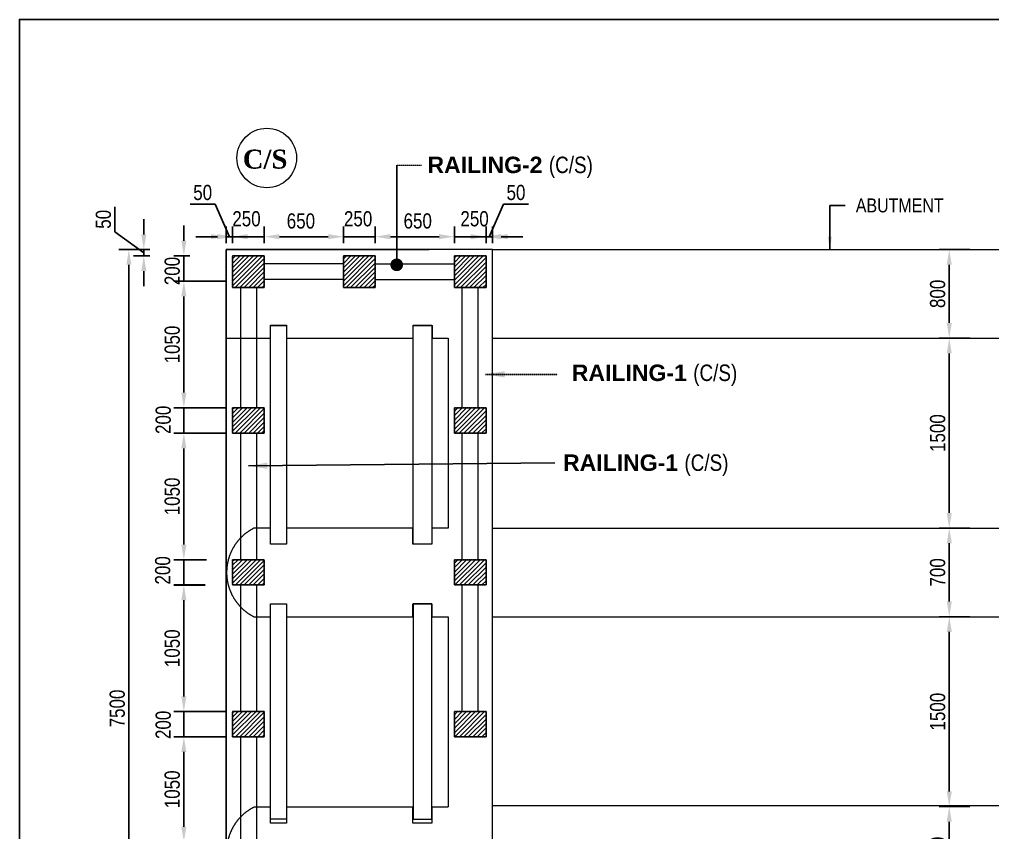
# Model space of a CAD drawing. Extents: x -119161 to 3778985, y -718511 to -30958.
# Drawn here: x 3561659 to 3569338, y -267241 to -260818 of the extents above; entities that cross this region are included whole.
import ezdxf

# ---------------------------------------------------------------- set-up
doc = ezdxf.new("R2010")
doc.units = 0
doc.header["$MEASUREMENT"] = 0
doc.linetypes.add('DASHED', pattern=[0.75, 0.5, -0.25])
doc.linetypes.add('DASHED2', pattern=[9.525, 6.35, -3.175])
doc.layers.get('0').update_dxf_attribs({"linetype": 'CONTINUOUS'})
doc.layers.get('DEFPOINTS').update_dxf_attribs({"linetype": 'CONTINUOUS'})
for name, color, linetype, lineweight in [('Dim', 7, 'CONTINUOUS', 9), ('Dimension', 8, 'CONTINUOUS', 18), ('Railing', 8, 'CONTINUOUS', 0)]:
    doc.layers.add(name, color=color, linetype=linetype, lineweight=lineweight)
doc.layers.add('DOTTED', color=240, linetype='DASHED2')
doc.layers.add('LINE', color=7, linetype='CONTINUOUS')
doc.styles.add('1-2', font='arial.ttf')
doc.styles.add('ARIAL', font='ARIALN.TTF')
doc.styles.add('DIM', font='isocp3.shx')
doc.styles.add('SH-T2', font='arial.ttf', dxfattribs={"width": 0.8})
doc.styles.add('style1', font='times.ttf')
doc.dimstyles.new('dim_50', dxfattribs={"dimtxt": 100, "dimasz": 100, "dimexe": 50, "dimexo": 30, "dimgap": 30, "dimtad": 1, "dimdec": 0, "dimzin": 0, "dimdsep": 46, "dimtxsty": 'DIM', "dimcen": 0.09, "dimclrd": 5, "dimclre": 5, "dimclrt": 7, "dimadec": 0, "dimazin": 0, "dimtfac": 1, "dimtdec": 0, "dimtmove": 0, "dimatfit": 3, "dimfxl": 1, "dimtolj": 1, "dimtzin": 0, "dimarcsym": 1})
doc.dimstyles.get("Standard").update_dxf_attribs({"dimtxt": 75, "dimasz": 75, "dimexe": 60, "dimexo": 60, "dimgap": 100, "dimtad": 1, "dimdec": 0, "dimzin": 0, "dimdsep": 46, "dimtxsty": 'style1', "dimcen": 0.09, "dimclrd": 5, "dimclre": 5, "dimadec": 0, "dimazin": 0, "dimtfac": 1, "dimtdec": 0, "dimtofl": 0, "dimtmove": 0, "dimatfit": 3, "dimfxl": 1, "dimtolj": 1, "dimtzin": 0, "dimarcsym": 0})
pattern_1 = [(45, (3563340.97, -264035.935), (-17.67767, 17.67767), [])]
pattern_2 = [(45, (3563340.97, -265235.768), (-17.67767, 17.67767), [])]
pattern_3 = [(45, (3563340.97, -266434.59), (-17.67767, 17.67767), [])]

# ---------------------------------------------------------------- blocks, each defined once
blk = doc.blocks.new('*D798')
at = {"layer": 'DEFPOINTS', "color": 0, "lineweight": -2}
for p in [(3569209.4, -262635.5), (3568996.9, -263335.6), (3569209.5, -263335.6)]:
    blk.add_point(p, dxfattribs=at)
at = {"layer": 'LINE', "color": 5, "lineweight": -2}
for p, q in [((3569159.4, -262635.5), (3568916.9, -262635.5)), ((3568996.9, -262755.5), (3568996.9, -263215.6)), ((3569159.5, -263335.6), (3568916.9, -263335.6))]:
    blk.add_line(p, q, dxfattribs=at)
for points in [[(3568976.9, -262755.5), (3569016.9, -262755.5), (3568996.9, -262635.5)], [(3568976.9, -263215.6), (3569016.9, -263215.6), (3568996.9, -263335.6)]]:
    blk.add_solid(points, dxfattribs=at)
at = {"layer": 'LINE', "color": 7, "insert": (3568905.6, -262985.5), "char_height": 120, "attachment_point": 5, "rotation": 90, "style": 'SH-T2'}
blk.add_mtext('\\A1;800', dxfattribs=at)
blk = doc.blocks.new('*D799')
at = {"layer": 'DEFPOINTS', "color": 0, "lineweight": -2}
for p in [(3569209.5, -263335.6), (3568996.9, -264835.5), (3569209.5, -264835.5)]:
    blk.add_point(p, dxfattribs=at)
at = {"layer": 'LINE', "color": 5, "lineweight": -2}
for p, q in [((3569159.5, -263335.6), (3568916.9, -263335.6)), ((3568996.9, -263455.6), (3568996.9, -264715.5)), ((3569159.5, -264835.5), (3568916.9, -264835.5))]:
    blk.add_line(p, q, dxfattribs=at)
for points in [[(3568976.9, -263455.6), (3569016.9, -263455.6), (3568996.9, -263335.6)], [(3568976.9, -264715.5), (3569016.9, -264715.5), (3568996.9, -264835.5)]]:
    blk.add_solid(points, dxfattribs=at)
at = {"layer": 'LINE', "color": 7, "insert": (3568905.6, -264085.6), "char_height": 120, "attachment_point": 5, "rotation": 90, "style": 'SH-T2'}
blk.add_mtext('\\A1;1500', dxfattribs=at)
blk = doc.blocks.new('*D800')
at = {"layer": 'DEFPOINTS', "color": 0, "lineweight": -2}
for p in [(3569209.4, -264835.5), (3568996.9, -265535.5), (3569209.5, -265535.5)]:
    blk.add_point(p, dxfattribs=at)
at = {"layer": 'LINE', "color": 5, "lineweight": -2}
for p, q in [((3569159.4, -264835.5), (3568916.9, -264835.5)), ((3568996.9, -264955.5), (3568996.9, -265415.5)), ((3569159.5, -265535.5), (3568916.9, -265535.5))]:
    blk.add_line(p, q, dxfattribs=at)
for points in [[(3568976.9, -264955.5), (3569016.9, -264955.5), (3568996.9, -264835.5)], [(3568976.9, -265415.5), (3569016.9, -265415.5), (3568996.9, -265535.5)]]:
    blk.add_solid(points, dxfattribs=at)
at = {"layer": 'LINE', "color": 7, "insert": (3568905.6, -265185.5), "char_height": 120, "attachment_point": 5, "rotation": 90, "style": 'SH-T2'}
blk.add_mtext('\\A1;700', dxfattribs=at)
blk = doc.blocks.new('*D801')
at = {"layer": 'DEFPOINTS', "color": 0, "lineweight": -2}
for p in [(3569209.4, -265535.5), (3568996.9, -267035.5), (3569209.5, -267035.5)]:
    blk.add_point(p, dxfattribs=at)
at = {"layer": 'LINE', "color": 5, "lineweight": -2}
for p, q in [((3569159.4, -265535.5), (3568916.9, -265535.5)), ((3568996.9, -265655.5), (3568996.9, -266915.5)), ((3569159.5, -267035.5), (3568916.9, -267035.5))]:
    blk.add_line(p, q, dxfattribs=at)
for points in [[(3568976.9, -265655.5), (3569016.9, -265655.5), (3568996.9, -265535.5)], [(3568976.9, -266915.5), (3569016.9, -266915.5), (3568996.9, -267035.5)]]:
    blk.add_solid(points, dxfattribs=at)
at = {"layer": 'LINE', "color": 7, "insert": (3568905.6, -266285.5), "char_height": 120, "attachment_point": 5, "rotation": 90, "style": 'SH-T2'}
blk.add_mtext('\\A1;1500', dxfattribs=at)
blk = doc.blocks.new('*D802')
at = {"layer": 'DEFPOINTS', "color": 0, "lineweight": -2}
for p in [(3569209.4, -267035.5), (3568996.8, -267735.6), (3569209.4, -267735.6)]:
    blk.add_point(p, dxfattribs=at)
at = {"layer": 'LINE', "color": 5, "lineweight": -2}
for p, q in [((3569159.4, -267035.5), (3568916.8, -267035.5)), ((3568996.8, -267155.5), (3568996.8, -267615.6)), ((3569159.4, -267735.6), (3568916.8, -267735.6))]:
    blk.add_line(p, q, dxfattribs=at)
for points in [[(3568976.8, -267155.5), (3569016.8, -267155.5), (3568996.8, -267035.5)], [(3568976.8, -267615.6), (3569016.8, -267615.6), (3568996.8, -267735.6)]]:
    blk.add_solid(points, dxfattribs=at)
at = {"layer": 'LINE', "color": 7, "insert": (3568905.6, -267385.5), "char_height": 120, "attachment_point": 5, "rotation": 90, "style": 'SH-T2'}
blk.add_mtext('\\A1;700', dxfattribs=at)
blk = doc.blocks.new('_Dot')
at = {"color": 0, "linetype": 'ByBlock', "lineweight": -2}
blk.add_line((-0.5, 0), (-1, 0), dxfattribs=at)
at = {"color": 0, "linetype": 'ByBlock', "const_width": 0.5}
blk.add_lwpolyline([(-0.25, 0, 1), (0.25, 0, 1)], format="xyb", close=True, dxfattribs=at)
blk = doc.blocks.new('*D803')
at = {"layer": 'DEFPOINTS', "color": 0, "lineweight": -2}
for p in [(3562956.2, -264085.9), (3563341, -264085.9), (3563174, -265085.9)]:
    blk.add_point(p, dxfattribs=at)
at = {"layer": 'LINE', "color": 5, "lineweight": -2}
for p, q in [((3563291, -264085.9), (3562876.2, -264085.9)), ((3562956.2, -264965.9), (3562956.2, -264205.9)), ((3563124, -265085.9), (3562876.2, -265085.9))]:
    blk.add_line(p, q, dxfattribs=at)
for points in [[(3562936.2, -264205.9), (3562976.2, -264205.9), (3562956.2, -264085.9)], [(3562936.2, -264965.9), (3562976.2, -264965.9), (3562956.2, -265085.9)]]:
    blk.add_solid(points, dxfattribs=at)
at = {"layer": 'LINE', "color": 7, "insert": (3562864.9, -264585.9), "char_height": 120, "attachment_point": 5, "rotation": 90, "style": 'SH-T2'}
blk.add_mtext('\\A1;1050', dxfattribs=at)
blk = doc.blocks.new('*D804')
at = {"layer": 'DEFPOINTS', "color": 0, "lineweight": -2}
for p in [(3562737.2, -262635.5), (3562640, -262685.5), (3562737.2, -262685.5)]:
    blk.add_point(p, dxfattribs=at)
at = {"layer": 'LINE', "color": 5, "lineweight": -2}
for p, q in [((3562412.7, -262495.3), (3562412.7, -262298.1)), ((3562640, -262515.5), (3562640, -262395.5)), ((3562640, -262660.5), (3562412.7, -262495.3)), ((3562687.2, -262635.5), (3562560, -262635.5)), ((3562640, -262635.5), (3562640, -262685.5)), ((3562640, -262635.5), (3562640, -262685.5)), ((3562687.2, -262685.5), (3562560, -262685.5)), ((3562640, -262805.5), (3562640, -262925.5))]:
    blk.add_line(p, q, dxfattribs=at)
for points in [[(3562620, -262515.5), (3562660, -262515.5), (3562640, -262635.5)], [(3562620, -262805.5), (3562660, -262805.5), (3562640, -262685.5)]]:
    blk.add_solid(points, dxfattribs=at)
at = {"layer": 'LINE', "color": 7, "insert": (3562321.5, -262396.7), "char_height": 120, "attachment_point": 5, "rotation": 90, "style": 'SH-T2'}
blk.add_mtext('\\A1;50', dxfattribs=at)
blk = doc.blocks.new('*D805')
at = {"layer": 'DEFPOINTS', "color": 0, "lineweight": -2}
for p in [(3562956.2, -265085.9), (3563184.9, -265085.9), (3563173.4, -265285.9)]:
    blk.add_point(p, dxfattribs=at)
at = {"layer": 'LINE', "color": 5, "lineweight": -2}
for p, q in [((3562956.2, -264965.9), (3562956.2, -264845.9)), ((3563134.9, -265085.9), (3562876.2, -265085.9)), ((3562956.2, -265285.9), (3562956.2, -265085.9)), ((3563123.4, -265285.9), (3562876.2, -265285.9)), ((3562956.2, -265405.9), (3562956.2, -265525.9))]:
    blk.add_line(p, q, dxfattribs=at)
for points in [[(3562936.2, -264965.9), (3562976.2, -264965.9), (3562956.2, -265085.9)], [(3562936.2, -265405.9), (3562976.2, -265405.9), (3562956.2, -265285.9)]]:
    blk.add_solid(points, dxfattribs=at)
at = {"layer": 'LINE', "color": 7, "insert": (3562789.6, -265169.6), "char_height": 120, "attachment_point": 5, "rotation": 90, "style": 'SH-T2'}
blk.add_mtext('\\A1;200', dxfattribs=at)
blk = doc.blocks.new('*D806')
at = {"layer": 'DEFPOINTS', "color": 0, "lineweight": -2}
for p in [(3563341, -262885.9), (3562956.2, -263885.9), (3563341, -263885.9)]:
    blk.add_point(p, dxfattribs=at)
at = {"layer": 'LINE', "color": 5, "lineweight": -2}
for p, q in [((3563291, -262885.9), (3562876.2, -262885.9)), ((3562956.2, -263005.9), (3562956.2, -263765.9)), ((3563291, -263885.9), (3562876.2, -263885.9))]:
    blk.add_line(p, q, dxfattribs=at)
for points in [[(3562936.2, -263005.9), (3562976.2, -263005.9), (3562956.2, -262885.9)], [(3562936.2, -263765.9), (3562976.2, -263765.9), (3562956.2, -263885.9)]]:
    blk.add_solid(points, dxfattribs=at)
at = {"layer": 'LINE', "color": 7, "insert": (3562864.9, -263385.9), "char_height": 120, "attachment_point": 5, "rotation": 90, "style": 'SH-T2'}
blk.add_mtext('\\A1;1050', dxfattribs=at)
blk = doc.blocks.new('*D858')
at = {"layer": 'DEFPOINTS', "color": 0, "lineweight": -2}
for p in [(3563341, -262533.9), (3563291, -262635.9), (3563341, -262635.4)]:
    blk.add_point(p, dxfattribs=at)
at = {"layer": 'LINE', "color": 5, "lineweight": -2}
for p, q in [((3563203.3, -262276.8), (3563006.1, -262276.8)), ((3563316, -262533.9), (3563203.3, -262276.8)), ((3563291, -262585.9), (3563291, -262453.9)), ((3563341, -262585.4), (3563341, -262453.9)), ((3563171, -262533.9), (3563051, -262533.9)), ((3563291, -262533.9), (3563341, -262533.9)), ((3563291, -262533.9), (3563341, -262533.9)), ((3563461, -262533.9), (3563581, -262533.9))]:
    blk.add_line(p, q, dxfattribs=at)
for points in [[(3563171, -262513.9), (3563171, -262553.9), (3563291, -262533.9)], [(3563461, -262513.9), (3563461, -262553.9), (3563341, -262533.9)]]:
    blk.add_solid(points, dxfattribs=at)
at = {"layer": 'LINE', "color": 7, "insert": (3563104.7, -262185.5), "char_height": 120, "attachment_point": 5, "style": 'SH-T2'}
blk.add_mtext('\\A1;50', dxfattribs=at)
blk = doc.blocks.new('*D859')
at = {"layer": 'DEFPOINTS', "color": 0, "lineweight": -2}
for p in [(3563173.4, -263885.9), (3562956.2, -264085.9), (3563184.9, -264085.9)]:
    blk.add_point(p, dxfattribs=at)
at = {"layer": 'LINE', "color": 5, "lineweight": -2}
for p, q in [((3562956.2, -263765.9), (3562956.2, -263645.9)), ((3563123.4, -263885.9), (3562876.2, -263885.9)), ((3562956.2, -263885.9), (3562956.2, -264085.9)), ((3563134.9, -264085.9), (3562876.2, -264085.9)), ((3562956.2, -264205.9), (3562956.2, -264325.9))]:
    blk.add_line(p, q, dxfattribs=at)
for points in [[(3562936.2, -263765.9), (3562976.2, -263765.9), (3562956.2, -263885.9)], [(3562936.2, -264205.9), (3562976.2, -264205.9), (3562956.2, -264085.9)]]:
    blk.add_solid(points, dxfattribs=at)
at = {"layer": 'LINE', "color": 7, "insert": (3562793.8, -263980.7), "char_height": 120, "attachment_point": 5, "rotation": 90, "style": 'SH-T2'}
blk.add_mtext('\\A1;200', dxfattribs=at)
blk = doc.blocks.new('*D860')
at = {"layer": 'DEFPOINTS', "color": 0, "lineweight": -2}
for p in [(3563174, -265284.8), (3562956.2, -266284.8), (3563341, -266284.8)]:
    blk.add_point(p, dxfattribs=at)
at = {"layer": 'LINE', "color": 5, "lineweight": -2}
for p, q in [((3563124, -265284.8), (3562876.2, -265284.8)), ((3562956.2, -265404.8), (3562956.2, -266164.8)), ((3563291, -266284.8), (3562876.2, -266284.8))]:
    blk.add_line(p, q, dxfattribs=at)
for points in [[(3562936.2, -265404.8), (3562976.2, -265404.8), (3562956.2, -265284.8)], [(3562936.2, -266164.8), (3562976.2, -266164.8), (3562956.2, -266284.8)]]:
    blk.add_solid(points, dxfattribs=at)
at = {"layer": 'LINE', "color": 7, "insert": (3562864.9, -265784.8), "char_height": 120, "attachment_point": 5, "rotation": 90, "style": 'SH-T2'}
blk.add_mtext('\\A1;1050', dxfattribs=at)
blk = doc.blocks.new('*D862')
at = {"layer": 'DEFPOINTS', "color": 0, "lineweight": -2}
for p in [(3562956.2, -266284.8), (3563184.9, -266284.8), (3563173.4, -266484.8)]:
    blk.add_point(p, dxfattribs=at)
at = {"layer": 'LINE', "color": 5, "lineweight": -2}
for p, q in [((3562956.2, -266164.8), (3562956.2, -266044.8)), ((3563134.9, -266284.8), (3562876.2, -266284.8)), ((3562956.2, -266484.8), (3562956.2, -266284.8)), ((3563123.4, -266484.8), (3562876.2, -266484.8)), ((3562956.2, -266604.8), (3562956.2, -266724.8))]:
    blk.add_line(p, q, dxfattribs=at)
for points in [[(3562936.2, -266164.8), (3562976.2, -266164.8), (3562956.2, -266284.8)], [(3562936.2, -266604.8), (3562976.2, -266604.8), (3562956.2, -266484.8)]]:
    blk.add_solid(points, dxfattribs=at)
at = {"layer": 'LINE', "color": 7, "insert": (3562793.8, -266390), "char_height": 120, "attachment_point": 5, "rotation": 90, "style": 'SH-T2'}
blk.add_mtext('\\A1;200', dxfattribs=at)
blk = doc.blocks.new('*D864')
at = {"layer": 'DEFPOINTS', "color": 0, "lineweight": -2}
for p in [(3563341, -262533.9), (3563341, -262635.4), (3563591, -262635.9)]:
    blk.add_point(p, dxfattribs=at)
at = {"layer": 'LINE', "color": 5, "lineweight": -2}
for p, q in [((3563341, -262585.4), (3563341, -262453.9)), ((3563591, -262585.9), (3563591, -262453.9)), ((3563221, -262533.9), (3563101, -262533.9)), ((3563591, -262533.9), (3563341, -262533.9)), ((3563711, -262533.9), (3563831, -262533.9))]:
    blk.add_line(p, q, dxfattribs=at)
for points in [[(3563221, -262513.9), (3563221, -262553.9), (3563341, -262533.9)], [(3563711, -262513.9), (3563711, -262553.9), (3563591, -262533.9)]]:
    blk.add_solid(points, dxfattribs=at)
at = {"layer": 'LINE', "color": 7, "insert": (3563450.5, -262393.2), "char_height": 120, "attachment_point": 5, "style": 'SH-T2'}
blk.add_mtext('\\A1;250', dxfattribs=at)
blk = doc.blocks.new('*D865')
at = {"layer": 'DEFPOINTS', "color": 0, "lineweight": -2}
for p in [(3564216, -262533.9), (3563591, -262635.9), (3564216, -262635.9)]:
    blk.add_point(p, dxfattribs=at)
at = {"layer": 'LINE', "color": 5, "lineweight": -2}
for p, q in [((3563591, -262585.9), (3563591, -262453.9)), ((3564216, -262585.9), (3564216, -262453.9)), ((3563711, -262533.9), (3564096, -262533.9))]:
    blk.add_line(p, q, dxfattribs=at)
for points in [[(3563711, -262513.9), (3563711, -262553.9), (3563591, -262533.9)], [(3564096, -262513.9), (3564096, -262553.9), (3564216, -262533.9)]]:
    blk.add_solid(points, dxfattribs=at)
at = {"layer": 'LINE', "color": 7, "insert": (3563879.9, -262410.4), "char_height": 120, "attachment_point": 5, "style": 'SH-T2'}
blk.add_mtext('\\A1;650', dxfattribs=at)
blk = doc.blocks.new('*D866')
at = {"layer": 'DEFPOINTS', "color": 0, "lineweight": -2}
for p in [(3564466, -262533.9), (3564216, -262635.9), (3564466, -262635.9)]:
    blk.add_point(p, dxfattribs=at)
at = {"layer": 'LINE', "color": 5, "lineweight": -2}
for p, q in [((3564216, -262585.9), (3564216, -262453.9)), ((3564466, -262585.9), (3564466, -262453.9)), ((3564096, -262533.9), (3563976, -262533.9)), ((3564216, -262533.9), (3564466, -262533.9)), ((3564586, -262533.9), (3564706, -262533.9))]:
    blk.add_line(p, q, dxfattribs=at)
for points in [[(3564096, -262513.9), (3564096, -262553.9), (3564216, -262533.9)], [(3564586, -262513.9), (3564586, -262553.9), (3564466, -262533.9)]]:
    blk.add_solid(points, dxfattribs=at)
at = {"layer": 'LINE', "color": 7, "insert": (3564331.4, -262393.2), "char_height": 120, "attachment_point": 5, "style": 'SH-T2'}
blk.add_mtext('\\A1;250', dxfattribs=at)
blk = doc.blocks.new('*D867')
at = {"layer": 'DEFPOINTS', "color": 0, "lineweight": -2}
for p in [(3564466, -262533.9), (3564466, -262635.4), (3565091, -262635.9)]:
    blk.add_point(p, dxfattribs=at)
at = {"layer": 'LINE', "color": 5, "lineweight": -2}
for p, q in [((3564466, -262585.4), (3564466, -262453.9)), ((3565091, -262585.9), (3565091, -262453.9)), ((3564971, -262533.9), (3564586, -262533.9))]:
    blk.add_line(p, q, dxfattribs=at)
for points in [[(3564586, -262513.9), (3564586, -262553.9), (3564466, -262533.9)], [(3564971, -262513.9), (3564971, -262553.9), (3565091, -262533.9)]]:
    blk.add_solid(points, dxfattribs=at)
at = {"layer": 'LINE', "color": 7, "insert": (3564802, -262410.4), "char_height": 120, "attachment_point": 5, "style": 'SH-T2'}
blk.add_mtext('\\A1;650', dxfattribs=at)
blk = doc.blocks.new('*D868')
at = {"layer": 'DEFPOINTS', "color": 0, "lineweight": -2}
for p in [(3565091, -262533.9), (3565091, -262635.9), (3565341, -262635.9)]:
    blk.add_point(p, dxfattribs=at)
at = {"layer": 'LINE', "color": 5, "lineweight": -2}
for p, q in [((3565091, -262585.9), (3565091, -262453.9)), ((3565341, -262585.9), (3565341, -262453.9)), ((3564971, -262533.9), (3564851, -262533.9)), ((3565341, -262533.9), (3565091, -262533.9)), ((3565461, -262533.9), (3565581, -262533.9))]:
    blk.add_line(p, q, dxfattribs=at)
for points in [[(3564971, -262513.9), (3564971, -262553.9), (3565091, -262533.9)], [(3565461, -262513.9), (3565461, -262553.9), (3565341, -262533.9)]]:
    blk.add_solid(points, dxfattribs=at)
at = {"layer": 'LINE', "color": 7, "insert": (3565250.5, -262393.2), "char_height": 120, "attachment_point": 5, "style": 'SH-T2'}
blk.add_mtext('\\A1;250', dxfattribs=at)
blk = doc.blocks.new('*D869')
at = {"layer": 'DEFPOINTS', "color": 0, "lineweight": -2}
for p in [(3565341, -262533.9), (3565341, -262635.4), (3565391, -262635.9)]:
    blk.add_point(p, dxfattribs=at)
at = {"layer": 'LINE', "color": 5, "lineweight": -2}
for p, q in [((3565366, -262533.9), (3565478.7, -262276.8)), ((3565478.7, -262276.8), (3565675.9, -262276.8)), ((3565341, -262585.4), (3565341, -262453.9)), ((3565391, -262585.9), (3565391, -262453.9)), ((3565221, -262533.9), (3565101, -262533.9)), ((3565391, -262533.9), (3565341, -262533.9)), ((3565391, -262533.9), (3565341, -262533.9)), ((3565511, -262533.9), (3565631, -262533.9))]:
    blk.add_line(p, q, dxfattribs=at)
for points in [[(3565221, -262513.9), (3565221, -262553.9), (3565341, -262533.9)], [(3565511, -262513.9), (3565511, -262553.9), (3565391, -262533.9)]]:
    blk.add_solid(points, dxfattribs=at)
at = {"layer": 'LINE', "color": 7, "insert": (3565577.3, -262185.5), "char_height": 120, "attachment_point": 5, "style": 'SH-T2'}
blk.add_mtext('\\A1;50', dxfattribs=at)
blk = doc.blocks.new('*D884')
at = {"layer": 'DEFPOINTS', "color": 0, "lineweight": -2}
for p in [(3562956.2, -262685.8), (3563053.4, -262685.8), (3563053.4, -262885.9)]:
    blk.add_point(p, dxfattribs=at)
at = {"layer": 'LINE', "color": 5, "lineweight": -2}
for p, q in [((3562956.2, -262565.8), (3562956.2, -262445.8)), ((3563003.4, -262685.8), (3562876.2, -262685.8)), ((3562956.2, -262885.9), (3562956.2, -262685.8)), ((3563003.4, -262885.9), (3562876.2, -262885.9)), ((3562956.2, -263005.9), (3562956.2, -263125.9))]:
    blk.add_line(p, q, dxfattribs=at)
for points in [[(3562936.2, -262565.8), (3562976.2, -262565.8), (3562956.2, -262685.8)], [(3562936.2, -263005.9), (3562976.2, -263005.9), (3562956.2, -262885.9)]]:
    blk.add_solid(points, dxfattribs=at)
at = {"layer": 'LINE', "color": 7, "insert": (3562864.9, -262805.2), "char_height": 120, "attachment_point": 5, "rotation": 90, "style": 'SH-T2'}
blk.add_mtext('\\A1;200', dxfattribs=at)
blk = doc.blocks.new('*D889')
at = {"layer": 'DEFPOINTS', "color": 0, "lineweight": -2}
for p in [(3562522.2, -262635.5), (3562640, -262635.5), (3563340.9, -269885.6)]:
    blk.add_point(p, dxfattribs=at)
at = {"layer": 'LINE', "color": 5, "lineweight": -2}
for p, q in [((3562590, -262635.5), (3562442.2, -262635.5)), ((3562522.2, -269765.6), (3562522.2, -262755.5)), ((3563290.9, -269885.6), (3562442.2, -269885.6))]:
    blk.add_line(p, q, dxfattribs=at)
for points in [[(3562502.2, -262755.5), (3562542.2, -262755.5), (3562522.2, -262635.5)], [(3562502.2, -269765.6), (3562542.2, -269765.6), (3562522.2, -269885.6)]]:
    blk.add_solid(points, dxfattribs=at)
at = {"layer": 'LINE', "color": 7, "insert": (3562431, -266260.5), "char_height": 120, "attachment_point": 5, "rotation": 90, "style": 'SH-T2'}
blk.add_mtext('\\A1;7500', dxfattribs=at)
blk = doc.blocks.new('*D892')
at = {"layer": 'DEFPOINTS', "color": 0, "lineweight": -2}
for p in [(3562956.2, -266483.6), (3563340.9, -266483.6), (3563341, -267314.4)]:
    blk.add_point(p, dxfattribs=at)
at = {"layer": 'LINE', "color": 5, "lineweight": -2}
for p, q in [((3563290.9, -266483.6), (3562876.2, -266483.6)), ((3562956.2, -267194.4), (3562956.2, -266603.6)), ((3563291, -267314.4), (3562876.2, -267314.4))]:
    blk.add_line(p, q, dxfattribs=at)
for points in [[(3562936.2, -266603.6), (3562976.2, -266603.6), (3562956.2, -266483.6)], [(3562936.2, -267194.4), (3562976.2, -267194.4), (3562956.2, -267314.4)]]:
    blk.add_solid(points, dxfattribs=at)
at = {"layer": 'LINE', "color": 7, "insert": (3562864.9, -266899), "char_height": 120, "attachment_point": 5, "rotation": 90, "style": 'SH-T2'}
blk.add_mtext('\\A1;1050', dxfattribs=at)

msp = doc.modelspace()

# ---------------------------------------------------------------- hatches: boundary and pattern name
at = {"layer": 'LINE'}
h = msp.add_hatch(dxfattribs=at)
h.set_pattern_fill('ANSI31', color=5, scale=200, style=0)
h.set_pattern_definition([(45, (3563365.97, -262860.935), (-17.6777, 17.6777), [])])
h.paths.add_polyline_path([(3563341, -262935.9), (3563591, -262935.9), (3563591, -262685.9), (3563341, -262685.9)])
h = msp.add_hatch(dxfattribs=at)
h.set_pattern_fill('ANSI31', color=5, scale=200, style=0)
h.set_pattern_definition([(45, (3564240.97, -262860.935), (-17.6777, 17.6777), [])])
h.paths.add_polyline_path([(3564216, -262935.9), (3564466, -262935.9), (3564466, -262685.9), (3564216, -262685.9)])
h = msp.add_hatch(dxfattribs=at)
h.set_pattern_fill('ANSI31', color=5, scale=200, style=0)
h.set_pattern_definition([(45, (3563340.97, -262860.935), (-17.67767, 17.67767), [])])
h.paths.add_polyline_path([(3565091, -262685.9), (3565091, -262935.9), (3565341, -262935.9), (3565341, -262685.9)])
h = msp.add_hatch(dxfattribs=at)
h.set_pattern_fill('ANSI31', color=5, scale=200, style=0)
h.set_pattern_definition(pattern_1)
h.paths.add_polyline_path([(3563591, -264085.9), (3563591, -263885.9), (3563341, -263885.9), (3563341, -264085.9)])
h = msp.add_hatch(dxfattribs=at)
h.set_pattern_fill('ANSI31', color=5, scale=200, style=0)
h.set_pattern_definition(pattern_1)
h.paths.add_polyline_path([(3565091, -263885.9), (3565091, -264085.9), (3565341, -264085.9), (3565341, -263885.9)])
h = msp.add_hatch(dxfattribs=at)
h.set_pattern_fill('ANSI31', color=5, scale=200, style=0)
h.set_pattern_definition(pattern_2)
h.paths.add_polyline_path([(3563591, -265284.8), (3563591, -265085.9), (3563341, -265085.9), (3563341, -265284.8)])
h = msp.add_hatch(dxfattribs=at)
h.set_pattern_fill('ANSI31', color=5, scale=200, style=0)
h.set_pattern_definition(pattern_2)
h.paths.add_polyline_path([(3565091, -265085.9), (3565091, -265284.8), (3565341, -265284.8), (3565341, -265085.9)])
h = msp.add_hatch(dxfattribs=at)
h.set_pattern_fill('ANSI31', color=5, scale=200, style=0)
h.set_pattern_definition(pattern_3)
h.paths.add_polyline_path([(3563591, -266483.6), (3563591, -266284.8), (3563341, -266284.8), (3563341, -266483.6)])
h = msp.add_hatch(dxfattribs=at)
h.set_pattern_fill('ANSI31', color=5, scale=200, style=0)
h.set_pattern_definition(pattern_3)
h.paths.add_polyline_path([(3565091, -266284.8), (3565091, -266483.6), (3565341, -266483.6), (3565341, -266284.8)])

# ---------------------------------------------------------------- linework, layer by layer
at = {"color": 5, "linetype": 'DASHED'}
for p, q in [((3563291, -262635.9), (3563291.1, -267735.6)), ((3563591, -262685.9), (3563591, -262810.9)), ((3563341, -262935.9), (3563591, -262935.9)), ((3563341, -262935.9), (3563466, -262935.9)), ((3565091, -262935.9), (3565341, -262935.9)), ((3565216, -262935.9), (3565341, -262935.9))]:
    msp.add_line(p, q, dxfattribs=at)
at = {"color": 7, "elevation": 0}
msp.add_lwpolyline([(3564893.1, -262635.4), (3563291, -262635.4)], dxfattribs=at)
at = {"linetype": 'DASHED', "lineweight": 9, "ltscale": 3, "elevation": 0}
for points in [[(3563591, -262935.9), (3563341, -262935.9), (3563341, -262685.9), (3563591, -262685.9)], [(3564466, -262935.9), (3564216, -262935.9), (3564216, -262685.9), (3564466, -262685.9)], [(3565091, -262935.9), (3565341, -262935.9), (3565341, -262685.9), (3565091, -262685.9)], [(3563591, -264085.9), (3563341, -264085.9), (3563341, -263885.9), (3563591, -263885.9)], [(3565091, -264085.9), (3565341, -264085.9), (3565341, -263885.9), (3565091, -263885.9)], [(3563591, -265284.8), (3563341, -265284.8), (3563341, -265085.9), (3563591, -265085.9)], [(3565091, -265284.8), (3565341, -265284.8), (3565341, -265085.9), (3565091, -265085.9)], [(3563591, -266483.6), (3563341, -266483.6), (3563341, -266284.8), (3563591, -266284.8)], [(3565091, -266483.6), (3565341, -266483.6), (3565341, -266284.8), (3565091, -266284.8)]]:
    msp.add_lwpolyline(points, close=True, dxfattribs=at)
at = {"layer": 'Dim', "linetype": 'DASHED', "lineweight": 9, "ltscale": 3, "elevation": 0}
msp.add_lwpolyline([(3564636.3, -262656.3), (3564636.3, -261968.1), (3564832.7, -261968.1)], dxfattribs=at)
at = {"layer": 'Dim', "color": 7, "ltscale": 500, "elevation": 0}
for points in [[(3564216, -262748.4), (3563591, -262748.4)], [(3564466, -262748.4), (3565091, -262748.4)], [(3564216, -262873.4), (3563591, -262873.4)], [(3564466, -262873.4), (3565091, -262873.4)], [(3563403.5, -262935.9), (3563403.5, -263885.9)], [(3563528.5, -262935.9), (3563528.5, -263885.9)], [(3565153.5, -263885.9), (3565153.5, -262935.9)], [(3565278.5, -263885.9), (3565278.5, -262935.9)], [(3563403.5, -264085.9), (3563403.5, -265085.9)], [(3563528.5, -264085.9), (3563528.5, -265085.9)], [(3565153.5, -265085.9), (3565153.5, -264085.9)], [(3565278.5, -265085.9), (3565278.5, -264085.9)], [(3563403.5, -265284.8), (3563403.5, -266284.8)], [(3563528.5, -265284.8), (3563528.5, -266284.8)], [(3565153.5, -266284.8), (3565153.5, -265284.8)], [(3565278.5, -266284.8), (3565278.5, -265284.8)], [(3563403.5, -266483.6), (3563403.5, -267317.9)], [(3563528.5, -266483.6), (3563528.5, -267317.9)]]:
    msp.add_lwpolyline(points, dxfattribs=at)
at = {"layer": 'Dim', "color": 0, "ltscale": 50}
msp.add_circle((3563610.5, -261912.4), 235.2, dxfattribs=at)
at = {"layer": 'DOTTED', "color": 0, "linetype": 'DASHED', "lineweight": 20, "ltscale": 1000000.0}
for p, q in [((3565391.2, -262635.5), (3571090.9, -262635.5)), ((3565391.2, -264835.5), (3571390.7, -264835.5)), ((3565391.2, -265535.5), (3571388.8, -265535.5)), ((3565391.2, -267027.1), (3571390.7, -267027.1))]:
    msp.add_line(p, q, dxfattribs=at)
at = {"layer": 'DOTTED', "color": 0, "linetype": 'DASHED', "lineweight": 20, "ltscale": 1000000.0, "elevation": 0}
msp.add_lwpolyline([(3565391.2, -263335.6), (3571390.7, -263335.5)], dxfattribs=at)
at = {"layer": 'LINE'}
msp.add_line((3564636.3, -261968.1), (3564636.3, -262756.3), dxfattribs=at)
at = {"layer": 'LINE', "color": 8, "linetype": 'DASHED2', "lineweight": 18, "ltscale": 2000}
for p, q in [((3565391, -262635.9), (3563290.8, -262635.9)), ((3563290.8, -262635.9), (3563290.8, -263336)), ((3565391, -269946.5), (3565391, -262635.9)), ((3563640.8, -263336), (3563640.8, -263234.5)), ((3563640.8, -263234.5), (3563765.8, -263234.5)), ((3563765.8, -263234.5), (3563765.8, -263336)), ((3564765.8, -263336), (3564765.8, -263234.5)), ((3564765.8, -263234.5), (3564916, -263234.5)), ((3564916, -263234.5), (3564916, -263336)), ((3563290.8, -263336), (3563640.8, -263336)), ((3563765.8, -263336), (3564765.8, -263336)), ((3564916, -263336), (3565041, -263336)), ((3565041, -263336), (3565041.6, -264836)), ((3563640.8, -264836), (3563510.2, -264836)), ((3563640.8, -264962.7), (3563640.8, -264836)), ((3564763.8, -264836), (3563765.8, -264836)), ((3563765.8, -264836), (3563765.8, -264962.7)), ((3564763.8, -264961.9), (3564763.8, -264836)), ((3565041.6, -264836), (3564913.8, -264836)), ((3564913.8, -264836), (3564913.8, -264961.9)), ((3563765.8, -264962.7), (3563640.8, -264962.7)), ((3564913.8, -264961.9), (3564763.8, -264961.9)), ((3563641.1, -265536), (3563641.1, -265434.5)), ((3563641.1, -265434.5), (3563766.1, -265434.5)), ((3563766.1, -265434.5), (3563766.1, -265536)), ((3564763.8, -265536), (3564763.8, -265434.5)), ((3564763.8, -265434.5), (3564913.8, -265434.5)), ((3564913.8, -265434.5), (3564913.8, -265536)), ((3563509.6, -265536), (3563641.1, -265536)), ((3563766.1, -265536), (3564763.8, -265536)), ((3564913.8, -265536), (3565041.9, -265535.9)), ((3565041.9, -265535.9), (3565042.6, -267036.1)), ((3563640.8, -267040), (3563510.2, -267040)), ((3563640.8, -267166.8), (3563640.8, -267040)), ((3564763.8, -267040), (3563765.8, -267040)), ((3563765.8, -267040), (3563765.8, -267166.8)), ((3564763.8, -267166), (3564763.8, -267040)), ((3565041.6, -267040), (3564913.8, -267040)), ((3564913.8, -267040), (3564913.8, -267166)), ((3563765.8, -267166.8), (3563640.8, -267166.8)), ((3564913.8, -267166), (3564763.8, -267166))]:
    msp.add_line(p, q, dxfattribs=at)
at = {"layer": 'LINE', "color": 8, "lineweight": 18}
for p, q in [((3563641, -263335.6), (3563641, -263234.1)), ((3563641.3, -265535.5), (3563641.3, -265434.1))]:
    msp.add_line(p, q, dxfattribs=at)
at = {"layer": 'LINE', "linetype": 'DASHED2', "lineweight": 18, "ltscale": 2000}
for p, q in [((3563641.3, -265434.1), (3563766.3, -265434.1)), ((3563766.3, -265434.1), (3563766.3, -265535.5)), ((3564764, -265535.5), (3564764, -265434.1)), ((3564764, -265434.1), (3564914, -265434.1)), ((3564914, -265434.1), (3564914, -265535.5))]:
    msp.add_line(p, q, dxfattribs=at)
at = {"layer": 'LINE'}
msp.add_lwpolyline([(3590511.1, -281220.7), (3561658.8, -281220.7), (3561658.8, -260818), (3590511.1, -260818)], close=True, dxfattribs=at)
at = {"layer": 'LINE', "color": 8, "linetype": 'DASHED2', "lineweight": 18, "ltscale": 2000, "elevation": 0}
for points in [[(3563641, -263234.1), (3563766, -263234.1), (3563766, -264962.3), (3563641, -264962.3)], [(3564766, -263234.1), (3564914, -263234.1), (3564914, -264961.5), (3564766, -264961.5)], [(3563641.3, -265434.1), (3563766, -265434.1), (3563766, -267135.6), (3563641.3, -267135.6)], [(3564766.2, -267135.6), (3564914, -267135.6), (3564914, -265434.1), (3564766.2, -265434.1)]]:
    msp.add_lwpolyline(points, close=True, dxfattribs=at)
at = {"layer": 'LINE', "color": 8, "linetype": 'DASHED2', "lineweight": 18, "ltscale": 2000}
for centre in [(3563685.1, -265186.1), (3563685.1, -267390.2)]:
    msp.add_arc(centre, 391.4, 116.54454, 243.34951, dxfattribs=at)
at = {"layer": 'Railing', "color": 7, "ltscale": 500, "elevation": 0}
for points in [[(3563341, -262935.9), (3563591, -262935.9), (3563591, -262685.9), (3563341, -262685.9)], [(3564216, -262935.9), (3564466, -262935.9), (3564466, -262685.9), (3564216, -262685.9)], [(3565341, -262935.9), (3565091, -262935.9), (3565091, -262685.9), (3565341, -262685.9)], [(3563341, -264085.9), (3563591, -264085.9), (3563591, -263885.9), (3563341, -263885.9)], [(3565341, -264085.9), (3565091, -264085.9), (3565091, -263885.9), (3565341, -263885.9)], [(3563341, -265284.8), (3563591, -265284.8), (3563591, -265085.9), (3563341, -265085.9)], [(3565341, -265284.8), (3565091, -265284.8), (3565091, -265085.9), (3565341, -265085.9)], [(3563341, -266483.6), (3563591, -266483.6), (3563591, -266284.8), (3563341, -266284.8)], [(3565341, -266483.6), (3565091, -266483.6), (3565091, -266284.8), (3565341, -266284.8)]]:
    msp.add_lwpolyline(points, close=True, dxfattribs=at)

# ---------------------------------------------------------------- block references
at = {"layer": 'Dim', "linetype": 'DASHED', "lineweight": 9, "ltscale": 3, "xscale": 100, "yscale": 100, "zscale": 100, "rotation": 270}
msp.add_blockref('_Dot', (3564636.3, -262756.3), dxfattribs=at)

# ---------------------------------------------------------------- texts
at = {"layer": 'Dimension', "color": 1, "lineweight": 13, "ltscale": 2, "insert": (3563597.4, -261922.5), "char_height": 150, "attachment_point": 5, "style": '1-2'}
msp.add_mtext('{\\fTimes New Roman|b1|i0|c0|p18;C/S}', dxfattribs=at)
at = {"layer": 'LINE', "color": 4, "attachment_point": 5, "style": 'ARIAL'}
for s, insert, char_height, width in [('{\\fArial|b1|i0|c0|p34;RAILING-2 }(C/S)', (3565531.5, -261986.3), 130, 2453.389), ('{\\C7;ABUTMENT}', (3568605.9, -262287.5), 110, 1697.594), ('{\\fArial|b1|i0|c0|p34;RAILING-1 }(C/S)', (3566670.7, -263628.5), 130, 1697.594), ('{\\fArial|b1|i0|c0|p34;RAILING-1 }(C/S)', (3566601.5, -264338.6), 130, 1697.594)]:
    msp.add_mtext(s, dxfattribs=dict(at, insert=insert, char_height=char_height, width=width))

# ---------------------------------------------------------------- dimensions: what is measured, and where the dimension line sits
at = {"layer": 'LINE', "color": 0}
for base, p1, p2, text, override, picture, middle in [((3563341, -262533.9), (3563291, -262635.9), (3563341, -262635.4), '50', {"dimtxt": 120, "dimasz": 120, "dimexe": 80, "dimexo": 50, "dimtxsty": 'SH-T2', "dimtmove": 1}, '*D858', (3563173.3, -262276.8)), ((3564216, -262533.9), (3563591, -262635.9), (3564216, -262635.9), '650', {"dimtxt": 120, "dimasz": 120, "dimexe": 80, "dimexo": 50, "dimtxsty": 'SH-T2', "dimtmove": 2}, '*D865', (3563879.9, -262410.4)), ((3564466, -262533.9), (3564216, -262635.9), (3564466, -262635.9), '250', {"dimtxt": 120, "dimasz": 120, "dimexe": 80, "dimexo": 50, "dimtxsty": 'SH-T2', "dimtmove": 2}, '*D866', (3564331.4, -262393.2))]:
    dim = msp.add_linear_dim(base=base, p1=p1, p2=p2, text=text, dimstyle='dim_50', override=override, dxfattribs=at)
    dim.commit()
    dim.dimension.update_dxf_attribs({"geometry": picture, "text_midpoint": middle, "dimtype": 160})
for base, p1, p2, angle, text, override, picture, middle in [((3565341, -262533.9), (3565391, -262635.9), (3565341, -262635.4), 180, '50', {"dimtxt": 120, "dimasz": 120, "dimexe": 80, "dimexo": 50, "dimtxsty": 'SH-T2', "dimtmove": 1}, '*D869', (3565508.7, -262276.8)), ((3562640, -262685.5), (3562737.2, -262635.5), (3562737.2, -262685.5), 90, '50', {"dimtxt": 120, "dimasz": 120, "dimexe": 80, "dimexo": 50, "dimtxsty": 'SH-T2', "dimtmove": 1}, '*D804', (3562412.7, -262465.3)), ((3564466, -262533.9), (3565091, -262635.9), (3564466, -262635.4), 180, '650', {"dimtxt": 120, "dimasz": 120, "dimexe": 80, "dimexo": 50, "dimtxsty": 'SH-T2', "dimtmove": 2}, '*D867', (3564802, -262410.4))]:
    dim = msp.add_linear_dim(base=base, p1=p1, p2=p2, angle=angle, text=text, dimstyle='dim_50', override=override, dxfattribs=at)
    dim.commit()
    dim.dimension.update_dxf_attribs({"geometry": picture, "text_midpoint": middle, "dimtype": 160})
for base, p1, p2, angle, override, picture, middle in [((3563341, -262533.9), (3563591, -262635.9), (3563341, -262635.4), 180, {"dimtxt": 120, "dimasz": 120, "dimexe": 80, "dimexo": 50, "dimtxsty": 'SH-T2', "dimtmove": 2}, '*D864', (3563450.5, -262393.2)), ((3565091, -262533.9), (3565341, -262635.9), (3565091, -262635.9), 180, {"dimtxt": 120, "dimasz": 120, "dimexe": 80, "dimexo": 50, "dimtxsty": 'SH-T2', "dimtmove": 2}, '*D868', (3565250.5, -262393.2)), ((3562956.2, -262685.8), (3563053.4, -262885.9), (3563053.4, -262685.8), 270, {"dimtxt": 120, "dimasz": 120, "dimexe": 80, "dimexo": 50, "dimtxsty": 'SH-T2', "dimtmove": 1}, '*D884', (3562956.2, -262805.2)), ((3562956.2, -264085.9), (3563173.4, -263885.9), (3563184.9, -264085.9), 270, {"dimtxt": 120, "dimasz": 120, "dimexe": 80, "dimexo": 50, "dimtxsty": 'SH-T2', "dimtmove": 2}, '*D859', (3562793.8, -263980.7)), ((3562956.2, -265085.9), (3563173.4, -265285.9), (3563184.9, -265085.9), 90, {"dimtxt": 120, "dimasz": 120, "dimexe": 80, "dimexo": 50, "dimtxsty": 'SH-T2', "dimtmove": 2}, '*D805', (3562789.6, -265169.6)), ((3562956.2, -266284.8), (3563173.4, -266484.8), (3563184.9, -266284.8), 90, {"dimtxt": 120, "dimasz": 120, "dimexe": 80, "dimexo": 50, "dimtxsty": 'SH-T2', "dimtmove": 2}, '*D862', (3562793.8, -266390))]:
    dim = msp.add_linear_dim(base=base, p1=p1, p2=p2, angle=angle, dimstyle='dim_50', override=override, dxfattribs=at)
    dim.commit()
    dim.dimension.update_dxf_attribs({"geometry": picture, "text_midpoint": middle, "dimtype": 160})
for base, p1, p2, angle, text, picture, middle in [((3562522.2, -262635.5), (3563340.9, -269885.6), (3562640, -262635.5), 90, '7500', '*D889', (3562431, -266260.5)), ((3568996.9, -263335.6), (3569209.4, -262635.5), (3569209.5, -263335.6), 90, '800', '*D798', (3568905.6, -262985.5)), ((3562956.2, -263885.9), (3563341, -262885.9), (3563341, -263885.9), 90, '1050', '*D806', (3562864.9, -263385.9)), ((3562956.2, -264085.9), (3563174, -265085.9), (3563341, -264085.9), 270, '1050', '*D803', (3562864.9, -264585.9)), ((3568996.9, -265535.5), (3569209.4, -264835.5), (3569209.5, -265535.5), 90, '700', '*D800', (3568905.6, -265185.5)), ((3562956.2, -266284.8), (3563174, -265284.8), (3563341, -266284.8), 90, '1050', '*D860', (3562864.9, -265784.8)), ((3562956.2, -266483.6), (3563341, -267314.4), (3563340.9, -266483.6), 270, '1050', '*D892', (3562864.9, -266899)), ((3568996.8, -267735.6), (3569209.4, -267035.5), (3569209.4, -267735.6), 90, '700', '*D802', (3568905.6, -267385.5))]:
    dim = msp.add_linear_dim(base=base, p1=p1, p2=p2, angle=angle, text=text, dimstyle='dim_50', override={"dimtxt": 120, "dimasz": 120, "dimexe": 80, "dimexo": 50, "dimtxsty": 'SH-T2'}, dxfattribs=at)
    dim.commit()
    dim.dimension.update_dxf_attribs({"geometry": picture, "text_midpoint": middle})
for base, p1, p2, picture, middle in [((3568996.9, -264835.5), (3569209.5, -263335.6), (3569209.5, -264835.5), '*D799', (3568905.6, -264085.6)), ((3568996.9, -267035.5), (3569209.4, -265535.5), (3569209.5, -267035.5), '*D801', (3568905.6, -266285.5))]:
    dim = msp.add_linear_dim(base=base, p1=p1, p2=p2, angle=90, dimstyle='dim_50', override={"dimtxt": 120, "dimasz": 120, "dimexe": 80, "dimexo": 50, "dimtxsty": 'SH-T2'}, dxfattribs=at)
    dim.commit()
    dim.dimension.update_dxf_attribs({"geometry": picture, "text_midpoint": middle})

# ---------------------------------------------------------------- leaders
at = {"layer": 'Dim', "lineweight": 18}
msp.add_leader([(3568054, -262633.7), (3568054.1, -262287.5), (3568174.9, -262287.5)], dimstyle='dim_50', dxfattribs=at)
msp.add_leader([(3568054, -262633.7), (3568054.1, -262287.5), (3568174.9, -262287.5)], dimstyle='dim_50', dxfattribs=at)
at = {"layer": 'Dim', "linetype": 'DASHED', "lineweight": 9, "ltscale": 3}
msp.add_leader([(3565336.8, -263621.2), (3565904.5, -263621.2)], dimstyle='Standard', override={"dimasz": 150, "dimgap": 12, "dimtad": 0, "dimfxl": 4}, dxfattribs=at)
at = {"layer": 'Dim', "lineweight": 9, "ltscale": 3}
msp.add_leader([(3563466, -264344.8), (3565883.6, -264319.8)], dimstyle='Standard', override={"dimasz": 150, "dimtad": 0, "dimfxl": 4}, dxfattribs=at)

doc.saveas('drawing.dxf')
